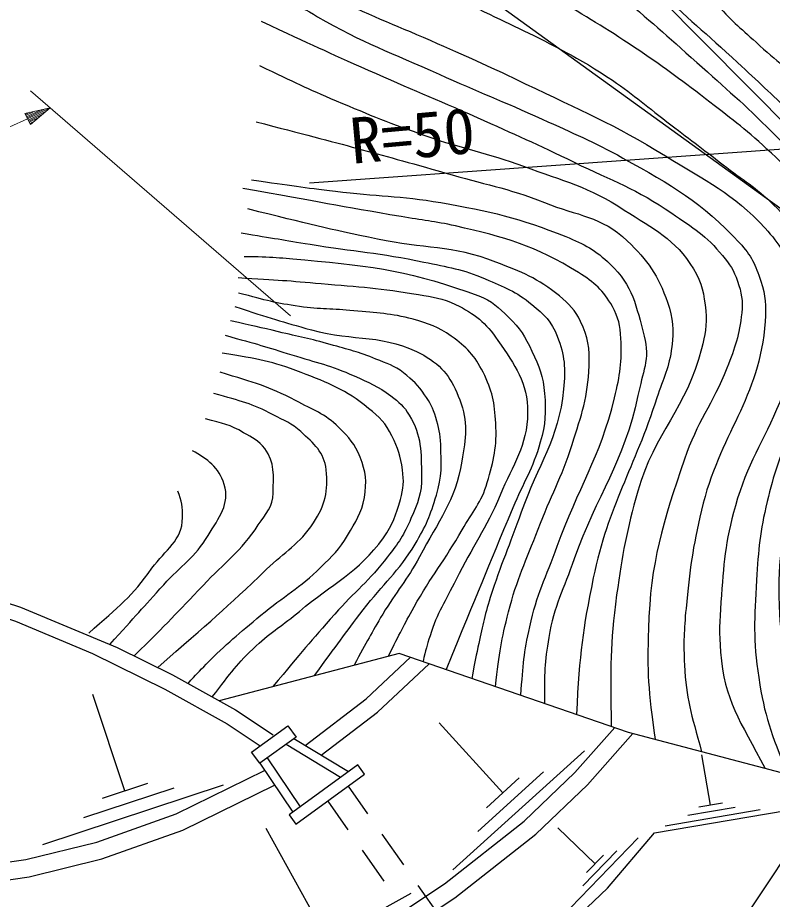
# Model space of a CAD drawing. Units: millimetres, scale not verified. Extents: x 40000 to 680000, y 20000 to 380000.
# Drawn here: x 201869 to 232009, y 292448 to 327652 of the extents above; entities that cross this region are included whole.
import ezdxf
from ezdxf.enums import TextEntityAlignment as Align

# ---------------------------------------------------------------- set-up
doc = ezdxf.new("R2010")
doc.units = ezdxf.units.MM
doc.header["$LTSCALE"] = 1000
for name, color, linetype, lineweight in [('M-BGD', 7, 'Continuous', 25), ('M-BMK-SRVR', 3, 'Continuous', 25), ('M-STR-HTXT', 7, 'Continuous', 13), ('M-STR-STRC', 7, 'Continuous', 25)]:
    doc.layers.add(name, color=color, linetype=linetype, lineweight=lineweight)
doc.styles.add('ＭＳ ゴシック', font='')
doc.styles.get('ＭＳ ゴシック').set_extended_font_data('MS Gothic')

msp = doc.modelspace()

# ---------------------------------------------------------------- linework, layer by layer
at = {"layer": 'M-BGD'}
for p, q in [((206147, 296776), (204874, 300624)), ((221243, 296702), (218705, 299501)), ((212590, 298639), (214764, 297324)), ((212905, 298866), (215077, 297553)), ((224502, 298382), (219254, 293623)), ((229539, 296204), (229193, 298221)), ((211535, 297881), (212858, 295929)), ((211835, 298097), (213157, 296148)), ((222873, 297542), (220249, 295163)), ((221900, 297297), (220587, 296107)), ((210073, 297007), (202858, 294621)), ((208110, 296892), (204502, 295699)), ((207049, 297075), (205245, 296478)), ((215070, 296973), (215843, 295869)), ((214252, 296374), (215054, 295228)), ((230527, 296113), (228636, 295790)), ((230011, 296285), (229066, 296123)), ((231516, 296023), (227734, 295376)), ((213752, 291731), (211788, 295276)), ((216417, 295050), (217278, 293821)), ((224929, 293865), (223439, 295310)), ((226656, 294902), (223947, 292107)), ((215628, 294408), (216488, 293180)), ((225792, 294383), (224438, 292986)), ((225268, 294215), (224590, 293516)), ((217851, 293002), (218712, 291773)), ((217567, 292685), (210919, 289004))]:
    msp.add_line(p, q, dxfattribs=at)
for points in [[(162945, 323571), (165543, 320917), (168392, 318166), (170362, 316578), (174582, 313547), (177748, 311600), (180837, 310004), (183691, 308739), (187218, 307444), (190804, 306997), (194345, 306334), (197809, 305472), (201987, 304112), (205844, 302504), (208053, 301414), (210571, 300015), (212075, 299017)], [(162423, 323318), (165156, 320527), (168027, 317753), (170732, 315574), (174250, 313047), (177453, 311078), (180577, 309463), (183465, 308183), (187075, 306857), (190712, 306404), (194217, 305748), (197643, 304895), (201778, 303549), (204863, 302262), (207751, 300838), (210232, 299460), (211558, 298580)], [(144232, 309384), (147577, 309276), (150842, 308886), (154101, 308258), (158063, 307318), (161626, 306174), (164539, 305088), (169718, 302843), (182729, 297158), (186364, 295483), (188405, 294742), (191063, 294094), (193904, 293660), (196601, 293487), (199409, 293639), (202202, 294039), (205036, 294731), (208199, 295858), (211732, 297590)], [(143840, 308697), (147524, 308577), (150734, 308193), (153954, 307573), (157875, 306643), (161397, 305513), (164277, 304439), (169438, 302201), (182442, 296519), (186097, 294835), (188202, 294071), (190927, 293406), (193829, 292963), (196598, 292786), (199478, 292941), (202335, 293351), (205237, 294060), (208472, 295212), (212129, 297005)], [(232627, 297433), (226260, 299117), (217107, 302270), (209917, 300378)], [(213353, 298595), (215792, 300459), (217561, 302113)], [(139879, 301744), (143875, 301779), (147274, 301576), (150304, 301225), (153483, 300523), (158368, 299081), (162012, 297554), (170236, 293619), (177583, 290082), (181116, 288396), (184568, 287138), (188447, 286068), (191907, 285536), (195400, 285376), (200379, 285630), (204138, 286350), (208480, 287583), (211977, 288998), (215914, 291073), (218918, 293074), (222098, 295576), (224121, 297510), (225714, 299305)], [(213996, 298206), (216245, 299924), (218310, 301855)], [(139479, 301041), (143857, 301078), (147213, 300879), (150188, 300534), (153308, 299845), (158133, 298421), (161725, 296915), (169933, 292988), (177280, 289451), (180845, 287750), (184355, 286471), (188300, 285383), (191837, 284839), (195402, 284675), (200463, 284934), (204300, 285668), (208708, 286920), (212272, 288362), (216272, 290471), (219329, 292507), (222557, 295047), (224625, 297024), (226440, 299069)], [(154818, 287748), (168860, 287290), (173214, 284665), (179064, 281916), (184832, 280148), (189513, 279345), (194165, 278991), (198927, 279182), (202954, 279672), (207934, 281182), (212532, 283250), (217675, 286325), (222164, 289794), (225430, 292896), (227307, 295100), (233348, 296134), (235994, 299980)], [(234516, 297233), (233363, 295415), (231057, 291957), (227909, 288343), (225160, 285639), (222500, 283333), (218908, 280850), (214031, 278057), (210395, 276372), (205651, 274842), (200064, 273556), (195187, 273157), (191108, 273246), (186762, 273600), (182195, 274443), (177451, 275729), (173328, 277502), (167741, 280673)]]:
    msp.add_lwpolyline(points, dxfattribs=at)
for points in [[(211212, 298331), (212664, 299374), (212987, 298925), (211535, 297881)], [(212981, 295444), (215723, 297450), (215449, 297825), (212707, 295819)]]:
    msp.add_lwpolyline(points, close=True, dxfattribs=at)
for points, knots in [([(225407, 330956), (226324, 329931), (226590, 329653), (227381, 328850), (228589, 327624), (229359, 327034), (230620, 325863), (231467, 325077), (231931, 324626), (232780, 323842), (233554, 323126), (234082, 322819), (234778, 322027), (235466, 321245), (235786, 320752), (236387, 319902), (236678, 319489), (236892, 319283), (237099, 318822), (237311, 318349), (237344, 318118), (237431, 317538)], [0, 0, 0, 0, 1, 1, 1, 2, 2, 2, 3, 3, 3, 4, 4, 4, 5, 5, 5, 6, 6, 6, 7, 7, 7, 7]), ([(227547, 331067), (227949, 330514), (228057, 330370), (228392, 329929), (228906, 329254), (229185, 328866), (229747, 328229), (230327, 327573), (230709, 327258), (231356, 326667), (232187, 325908), (232707, 325544), (233538, 324784), (234203, 324175), (234574, 323831), (235192, 323175), (235716, 322620), (236024, 322318), (236478, 321705), (236937, 321087), (237078, 320833), (237521, 320033)], [0, 0, 0, 0, 1, 1, 1, 2, 2, 2, 3, 3, 3, 4, 4, 4, 5, 5, 5, 6, 6, 6, 7, 7, 7, 7]), ([(230644, 331227), (230924, 330663), (231030, 330495), (231310, 330044), (231886, 329117), (232351, 328696), (233056, 327862), (233688, 327114), (234034, 326687), (234710, 325978), (235393, 325262), (235886, 324964), (236517, 324202), (236983, 323638), (237145, 323415), (237616, 322687)], [0, 0, 0, 0, 1, 1, 1, 2, 2, 2, 3, 3, 3, 4, 4, 4, 5, 5, 5, 5]), ([(232544, 301868), (232371, 302753), (232359, 303066), (232309, 303841), (232182, 305801), (232407, 306934), (232902, 308836), (233633, 311648), (235619, 312793), (235781, 315694), (235834, 316647), (235535, 317175), (235188, 318065), (234890, 318828), (234628, 319224), (234135, 319879), (233326, 320954), (232784, 321496), (231792, 322406), (230878, 323245), (230317, 323660), (229334, 324416), (228254, 325247), (227637, 325697), (226508, 326461), (225312, 327269), (224594, 327649), (223384, 328436), (222347, 329110), (221642, 329333), (220742, 330182), (220539, 330374), (220453, 330442), (220237, 330689)], [0, 0, 0, 0, 1, 1, 1, 2, 2, 2, 3, 3, 3, 4, 4, 4, 5, 5, 5, 6, 6, 6, 7, 7, 7, 8, 8, 8, 9, 9, 9, 10, 10, 10, 11, 11, 11, 11]), ([(223153, 330840), (224473, 329768), (224816, 329486), (225865, 328597), (227102, 327549), (227784, 326948), (228989, 325863), (230179, 324793), (230869, 324216), (231999, 323084), (232819, 322261), (233276, 321796), (234043, 320924), (234336, 320591), (234481, 320388), (234756, 320040), (235330, 319309), (235677, 318915), (236180, 318133), (236451, 317711), (236575, 317447), (236712, 316964), (236968, 316064), (237219, 315513), (237051, 314593), (236611, 312192), (235034, 311285), (234426, 308921), (233886, 306820), (233852, 305855), (233853, 303398)], [0, 0, 0, 0, 1, 1, 1, 2, 2, 2, 3, 3, 3, 4, 4, 4, 5, 5, 5, 6, 6, 6, 7, 7, 7, 8, 8, 8, 9, 9, 9, 10, 10, 10, 10]), ([(211623, 330244), (211918, 329921), (212042, 329826), (212334, 329585), (213093, 328960), (213679, 328846), (214562, 328413), (216121, 327650), (217044, 327329), (218629, 326621), (220007, 326006), (220784, 325670), (222143, 325013), (224357, 323945), (225648, 323424), (227737, 322129), (229368, 321118), (230416, 320660), (231717, 319250), (232320, 318595), (232574, 318131), (232902, 317303), (233318, 316253), (233257, 315548), (233156, 314424), (233076, 313535), (232642, 313129), (232301, 312304), (231628, 310677), (231011, 309853), (230531, 308159), (230118, 306699), (230058, 305832), (229955, 304318), (229903, 303538), (229877, 303096), (229939, 302317), (230091, 300378), (230712, 299596), (231726, 297671)], [0, 0, 0, 0, 1, 1, 1, 2, 2, 2, 3, 3, 3, 4, 4, 4, 5, 5, 5, 6, 6, 6, 7, 7, 7, 8, 8, 8, 9, 9, 9, 10, 10, 10, 11, 11, 11, 12, 12, 12, 13, 13, 13, 13]), ([(215800, 330460), (216304, 330060), (216477, 329952), (216929, 329654), (218057, 328908), (218817, 328713), (220030, 328115), (221329, 327474), (222082, 327163), (223361, 326484), (224195, 326040), (224661, 325783), (225452, 325266), (226411, 324638), (226882, 324191), (227795, 323497), (228676, 322827), (229172, 322454), (230046, 321774), (230836, 321159), (231345, 320888), (232055, 320181), (232895, 319346), (233278, 318772), (233833, 317726), (234157, 317116), (234268, 316719), (234341, 316033), (234451, 315000), (234247, 314397), (233948, 313402), (233658, 312436), (233132, 312049), (232733, 311122), (232277, 310066), (232073, 309446), (231801, 308328), (231510, 307128), (231451, 306428), (231378, 305195), (231288, 303676), (231233, 302805), (231463, 301301), (231700, 299744), (231950, 299126), (232613, 297436)], [0, 0, 0, 0, 1, 1, 1, 2, 2, 2, 3, 3, 3, 4, 4, 4, 5, 5, 5, 6, 6, 6, 7, 7, 7, 8, 8, 8, 9, 9, 9, 10, 10, 10, 11, 11, 11, 12, 12, 12, 13, 13, 13, 14, 14, 14, 15, 15, 15, 15]), ([(211507, 329160), (212582, 328428), (212916, 328233), (213850, 327690), (215661, 326636), (216789, 326257), (218697, 325392), (220294, 324670), (221216, 324328), (222810, 323600), (224085, 323018), (224821, 322729), (226044, 322044), (228006, 320945), (229171, 320306), (230701, 318657), (231164, 318158), (231338, 317781), (231547, 317133), (231742, 316532), (231759, 316155), (231717, 315525), (231509, 312426), (229883, 311014), (229177, 307989), (228824, 306478), (228708, 305609), (228561, 304065), (228478, 303187), (228457, 302689), (228499, 301809), (228565, 300430), (228762, 299897), (229185, 298343)], [0, 0, 0, 0, 1, 1, 1, 2, 2, 2, 3, 3, 3, 4, 4, 4, 5, 5, 5, 6, 6, 6, 7, 7, 7, 8, 8, 8, 9, 9, 9, 10, 10, 10, 11, 11, 11, 11]), ([(211599, 327506), (213663, 326547), (214196, 326300), (215872, 325553), (217561, 324801), (218526, 324425), (220214, 323669), (221739, 322987), (222594, 322606), (224097, 321875), (225640, 321124), (226583, 320822), (227991, 319843), (228840, 319253), (229371, 318951), (230023, 318149), (230313, 317793), (230463, 317567), (230616, 317133), (230782, 316661), (230836, 316361), (230785, 315863), (230696, 314977), (230519, 314491), (230193, 313662), (229618, 312203), (229000, 311507), (228499, 310021), (227635, 307458), (227140, 305952), (227060, 303248), (227009, 301521), (227040, 300800), (227333, 298833)], [0, 0, 0, 0, 1, 1, 1, 2, 2, 2, 3, 3, 3, 4, 4, 4, 5, 5, 5, 6, 6, 6, 7, 7, 7, 8, 8, 8, 9, 9, 9, 10, 10, 10, 11, 11, 11, 11]), ([(211530, 325737), (212980, 325039), (213378, 324852), (214585, 324336), (215967, 323744), (216752, 323435), (218169, 322934), (219676, 322402), (220576, 322270), (222074, 321717), (223680, 321123), (224663, 320910), (226095, 319971), (227279, 319194), (228122, 318833), (228857, 317622), (229210, 317040), (229276, 316626), (229346, 315948), (229408, 315352), (229320, 315005), (229177, 314424), (228595, 312067), (227295, 311088), (226637, 308751), (226188, 307159), (226013, 306241), (225790, 304603), (225513, 302570), (225548, 301793), (225570, 299354)], [0, 0, 0, 0, 1, 1, 1, 2, 2, 2, 3, 3, 3, 4, 4, 4, 5, 5, 5, 6, 6, 6, 7, 7, 7, 8, 8, 8, 9, 9, 9, 10, 10, 10, 10]), ([(211392, 323497), (215047, 322536), (216001, 322302), (218932, 321451), (220490, 320999), (221404, 320864), (222911, 320266), (224232, 319742), (225186, 319723), (226213, 318742), (227043, 317950), (227446, 317370), (227822, 316287), (228051, 315628), (228072, 315202), (227991, 314509), (227895, 313687), (227651, 313264), (227399, 312477), (226488, 309638), (225463, 308199), (224859, 305280), (224424, 303180), (224320, 302336), (224182, 299832)], [0, 0, 0, 0, 1, 1, 1, 2, 2, 2, 3, 3, 3, 4, 4, 4, 5, 5, 5, 6, 6, 6, 7, 7, 7, 8, 8, 8, 8]), ([(211208, 321177), (212826, 320940), (213250, 320881), (214562, 320717), (216200, 320513), (217138, 320553), (218763, 320266), (220753, 319914), (221883, 319667), (223758, 318911), (224516, 318606), (224942, 318372), (225536, 317811), (226439, 316957), (226568, 316132), (226891, 314932), (227132, 314033), (226824, 313473), (226637, 312561), (226086, 309885), (225003, 308620), (224097, 306042), (223670, 304828), (223294, 304178), (223081, 302909), (222910, 301896), (222894, 301475), (222911, 300285)], [0, 0, 0, 0, 1, 1, 1, 2, 2, 2, 3, 3, 3, 4, 4, 4, 5, 5, 5, 6, 6, 6, 7, 7, 7, 8, 8, 8, 9, 9, 9, 9]), ([(221968, 300595), (222048, 301858), (222093, 302279), (222319, 303333), (222597, 304631), (222969, 305300), (223419, 306550), (224261, 308884), (225123, 310065), (225705, 312477), (225924, 313382), (226012, 313918), (225959, 314847), (225930, 315360), (225869, 315668), (225621, 316117), (225258, 316772), (224902, 317078), (224266, 317472), (222522, 318552), (221356, 318882), (219355, 319335), (218515, 319525), (218030, 319560), (217181, 319707), (214711, 320133), (213936, 320278), (210864, 320832)], [0, 0, 0, 0, 1, 1, 1, 2, 2, 2, 3, 3, 3, 4, 4, 4, 5, 5, 5, 6, 6, 6, 7, 7, 7, 8, 8, 8, 9, 9, 9, 9]), ([(220952, 300945), (221117, 302335), (221182, 302780), (221472, 303925), (221808, 305254), (222171, 305946), (222657, 307227), (223163, 308559), (223580, 309256), (224012, 310614), (224392, 311807), (224640, 312496), (224689, 313747), (224717, 314453), (224659, 314888), (224351, 315525), (224126, 315990), (223902, 316211), (223504, 316541), (222638, 317258), (222011, 317485), (220964, 317895), (219216, 318580), (218081, 318416), (216244, 318803), (214209, 319232), (213548, 319399), (211058, 320012)], [0, 0, 0, 0, 1, 1, 1, 2, 2, 2, 3, 3, 3, 4, 4, 4, 5, 5, 5, 6, 6, 6, 7, 7, 7, 8, 8, 8, 9, 9, 9, 9]), ([(210795, 319063), (212134, 318836), (212474, 318780), (213552, 318604), (215321, 318315), (216331, 318265), (218085, 317895), (219059, 317690), (219629, 317616), (220541, 317218), (221300, 316886), (221766, 316731), (222403, 316202), (222892, 315796), (223194, 315526), (223419, 314932), (223715, 314153), (223757, 313644), (223673, 312815), (223468, 310797), (222656, 309818), (221980, 307905), (221508, 306569), (221172, 305845), (220742, 304495), (220501, 303737), (220417, 303297), (220252, 302519), (220149, 302033), (220116, 301871), (220008, 301270)], [0, 0, 0, 0, 1, 1, 1, 2, 2, 2, 3, 3, 3, 4, 4, 4, 5, 5, 5, 6, 6, 6, 7, 7, 7, 8, 8, 8, 9, 9, 9, 10, 10, 10, 10]), ([(210910, 318121), (212046, 318109), (212395, 318064), (213344, 317980), (216103, 317737), (217691, 317507), (220287, 316541), (220820, 316342), (221056, 316082), (221472, 315694), (221942, 315256), (222132, 314922), (222403, 314339), (222695, 313713), (222858, 313334), (222911, 312646), (222970, 311885), (222952, 311433), (222742, 310699), (222436, 309630), (222070, 309100), (221641, 308074), (220591, 305559), (220269, 304765), (218980, 301624)], [0, 0, 0, 0, 1, 1, 1, 2, 2, 2, 3, 3, 3, 4, 4, 4, 5, 5, 5, 6, 6, 6, 7, 7, 7, 8, 8, 8, 8]), ([(210680, 317271), (212276, 317180), (212702, 317152), (213994, 317036), (215514, 316900), (216373, 316857), (217876, 316593), (218465, 316489), (218819, 316465), (219355, 316202), (220135, 315820), (220563, 315482), (221049, 314763), (221729, 313755), (222248, 313100), (222234, 311884), (222218, 310525), (221656, 309837), (221133, 308582), (220564, 307215), (220038, 306548), (219379, 305222), (218948, 304355), (218628, 303895), (218338, 302971), (218213, 302573), (218163, 302424), (218061, 301941)], [0, 0, 0, 0, 1, 1, 1, 2, 2, 2, 3, 3, 3, 4, 4, 4, 5, 5, 5, 6, 6, 6, 7, 7, 7, 8, 8, 8, 9, 9, 9, 9]), ([(216679, 302157), (217143, 303104), (217283, 303365), (217702, 304123), (218387, 305361), (218920, 305966), (219619, 307197), (220033, 307925), (220392, 308286), (220625, 309090), (220886, 309988), (221014, 310527), (220964, 311461), (220921, 312278), (220821, 312761), (220456, 313493), (220121, 314164), (219798, 314499), (219186, 314932), (218654, 315309), (218290, 315436), (217662, 315609), (216760, 315858), (216222, 315849), (215291, 315948), (214449, 316037), (213969, 316001), (213130, 316119), (212166, 316255), (211821, 316355), (210695, 316655)], [0, 0, 0, 0, 1, 1, 1, 2, 2, 2, 3, 3, 3, 4, 4, 4, 5, 5, 5, 6, 6, 6, 7, 7, 7, 8, 8, 8, 9, 9, 9, 10, 10, 10, 10]), ([(210542, 316119), (211987, 315640), (212395, 315518), (213598, 315186), (215330, 314707), (216519, 315052), (218085, 314170), (218864, 313732), (219203, 313226), (219525, 312392), (219870, 311497), (219771, 310882), (219609, 309937), (219334, 308332), (218678, 307566), (217916, 306127), (217419, 305188), (216993, 304750), (216450, 303837), (215983, 303051), (215835, 302783), (215304, 301795)], [0, 0, 0, 0, 1, 1, 1, 2, 2, 2, 3, 3, 3, 4, 4, 4, 5, 5, 5, 6, 6, 6, 7, 7, 7, 7]), ([(213725, 301380), (214653, 302660), (214897, 302996), (215674, 304012), (216467, 305049), (217075, 305515), (217747, 306635), (218173, 307346), (218353, 307788), (218593, 308582), (218824, 309344), (218796, 309818), (218763, 310614), (218745, 311042), (218695, 311284), (218567, 311693), (218450, 312068), (218350, 312275), (218123, 312596), (217849, 312983), (217654, 313177), (217281, 313469), (216902, 313766), (216624, 313838), (216178, 314021), (215487, 314305), (215074, 314398), (214356, 314603), (213556, 314831), (213097, 314916), (212288, 315108), (211541, 315286), (211304, 315340), (210374, 315552)], [0, 0, 0, 0, 1, 1, 1, 2, 2, 2, 3, 3, 3, 4, 4, 4, 5, 5, 5, 6, 6, 6, 7, 7, 7, 8, 8, 8, 9, 9, 9, 10, 10, 10, 11, 11, 11, 11]), ([(210159, 314970), (211446, 314612), (211790, 314517), (212824, 314189), (213800, 313880), (214372, 313768), (215305, 313347), (215900, 313078), (216252, 312942), (216775, 312550), (217109, 312301), (217295, 312134), (217511, 311777), (218012, 310948), (217978, 310313), (218001, 309344), (218016, 308662), (217845, 308278), (217577, 307651), (217303, 307009), (217070, 306680), (216646, 306127), (215906, 305161), (215344, 304745), (214533, 303837), (213544, 302729), (213236, 302352), (212066, 300944)], [0, 0, 0, 0, 1, 1, 1, 2, 2, 2, 3, 3, 3, 4, 4, 4, 5, 5, 5, 6, 6, 6, 7, 7, 7, 8, 8, 8, 9, 9, 9, 9]), ([(209643, 300531), (210393, 301517), (210629, 301853), (211397, 302571), (212027, 303160), (212465, 303390), (213123, 303948), (214452, 305075), (215467, 305469), (216477, 306889), (216854, 307420), (216978, 307785), (217154, 308413), (217279, 308860), (217300, 309138), (217239, 309598), (217165, 310147), (217059, 310455), (216815, 310953), (216568, 311459), (216321, 311698), (215884, 312053), (214959, 312807), (214299, 313055), (213186, 313487), (212008, 313944), (211488, 314021), (210042, 314255)], [0, 0, 0, 0, 1, 1, 1, 2, 2, 2, 3, 3, 3, 4, 4, 4, 5, 5, 5, 6, 6, 6, 7, 7, 7, 8, 8, 8, 9, 9, 9, 9]), ([(208674, 301069), (209007, 301445), (209110, 301545), (209399, 301841), (210199, 302660), (210711, 303053), (211586, 303790), (212502, 304562), (213125, 304868), (213979, 305707), (214438, 306159), (214710, 306418), (215037, 306973), (215369, 307534), (215608, 307855), (215715, 308497), (215818, 309121), (215783, 309521), (215545, 310106), (215331, 310633), (215107, 310895), (214699, 311291), (214127, 311846), (213668, 311989), (212964, 312362), (211856, 312951), (211369, 313059), (209957, 313493)], [0, 0, 0, 0, 1, 1, 1, 2, 2, 2, 3, 3, 3, 4, 4, 4, 5, 5, 5, 6, 6, 6, 7, 7, 7, 8, 8, 8, 9, 9, 9, 9]), ([(207465, 301704), (209579, 303560), (210164, 304039), (211808, 305628), (212548, 306343), (213116, 306621), (213683, 307481), (214150, 308192), (214282, 308753), (214191, 309598), (214113, 310309), (213703, 310640), (213175, 311122), (212804, 311461), (212520, 311555), (212077, 311792), (211208, 312256), (210815, 312325), (209703, 312646)], [0, 0, 0, 0, 1, 1, 1, 2, 2, 2, 3, 3, 3, 4, 4, 4, 5, 5, 5, 6, 6, 6, 6]), ([(206529, 302165), (207867, 303509), (208222, 303860), (209273, 304978), (210148, 305911), (210775, 306330), (211481, 307397), (211784, 307853), (212065, 308119), (212074, 308667), (212085, 309374), (212153, 309874), (211735, 310445), (211491, 310778), (211243, 310866), (210889, 311079), (210346, 311405), (210065, 311448), (209365, 311630)], [0, 0, 0, 0, 1, 1, 1, 2, 2, 2, 3, 3, 3, 4, 4, 4, 5, 5, 5, 6, 6, 6, 6]), ([(205549, 302626), (206600, 303787), (206863, 304078), (207704, 305010), (208398, 305779), (208944, 306093), (209478, 306980), (209909, 307695), (210359, 308219), (210119, 309018), (209913, 309708), (209441, 310021), (208857, 310360)], [0, 0, 0, 0, 1, 1, 1, 2, 2, 2, 3, 3, 3, 4, 4, 4, 4]), ([(204708, 303079), (205941, 304168), (206412, 304518), (207235, 305666), (207772, 306416), (208446, 306766), (208453, 307688), (208456, 308110), (208428, 308351), (208264, 308751)], [0, 0, 0, 0, 1, 1, 1, 2, 2, 2, 3, 3, 3, 3])]:
    msp.add_open_spline(points, degree=3, knots=knots, dxfattribs=at)
at = {"layer": 'M-BMK-SRVR'}
msp.add_line((243527, 323196), (213530, 321040), dxfattribs=at)
at = {"layer": 'M-STR-HTXT'}
for p, q in [((212769, 315743), (202387, 324724)), ((203166, 324050), (202159, 323831)), ((202360, 323875), (202181, 323786)), ((202203, 323742), (202562, 323919)), ((202763, 323963), (202225, 323697)), ((202247, 323652), (202964, 324006)), ((203166, 324050), (202269, 323607)), ((202291, 323562), (203009, 323917)), ((203166, 324050), (202380, 323383)), ((202159, 323831), (202380, 323383)), ((202852, 323783), (202314, 323517)), ((202336, 323473), (202694, 323650)), ((202537, 323516), (202358, 323428))]:
    msp.add_line(p, q, dxfattribs=at)
msp.add_arc((183335, 364188), 44770, 263.1364, 295.0131, dxfattribs=at)
at = {"layer": 'M-STR-STRC'}
for p, q in [((221549, 334471), (238876, 316975)), ((214420, 332973), (239179, 315098))]:
    msp.add_line(p, q, dxfattribs=at)

# ---------------------------------------------------------------- texts
at = {"layer": 'M-BMK-SRVR', "style": 'ＭＳ ゴシック'}
msp.add_text('R=50', height=1833, rotation=5.128, dxfattribs=at).set_placement((215146, 322727), align=Align.MIDDLE_LEFT)

doc.saveas('drawing.dxf')
